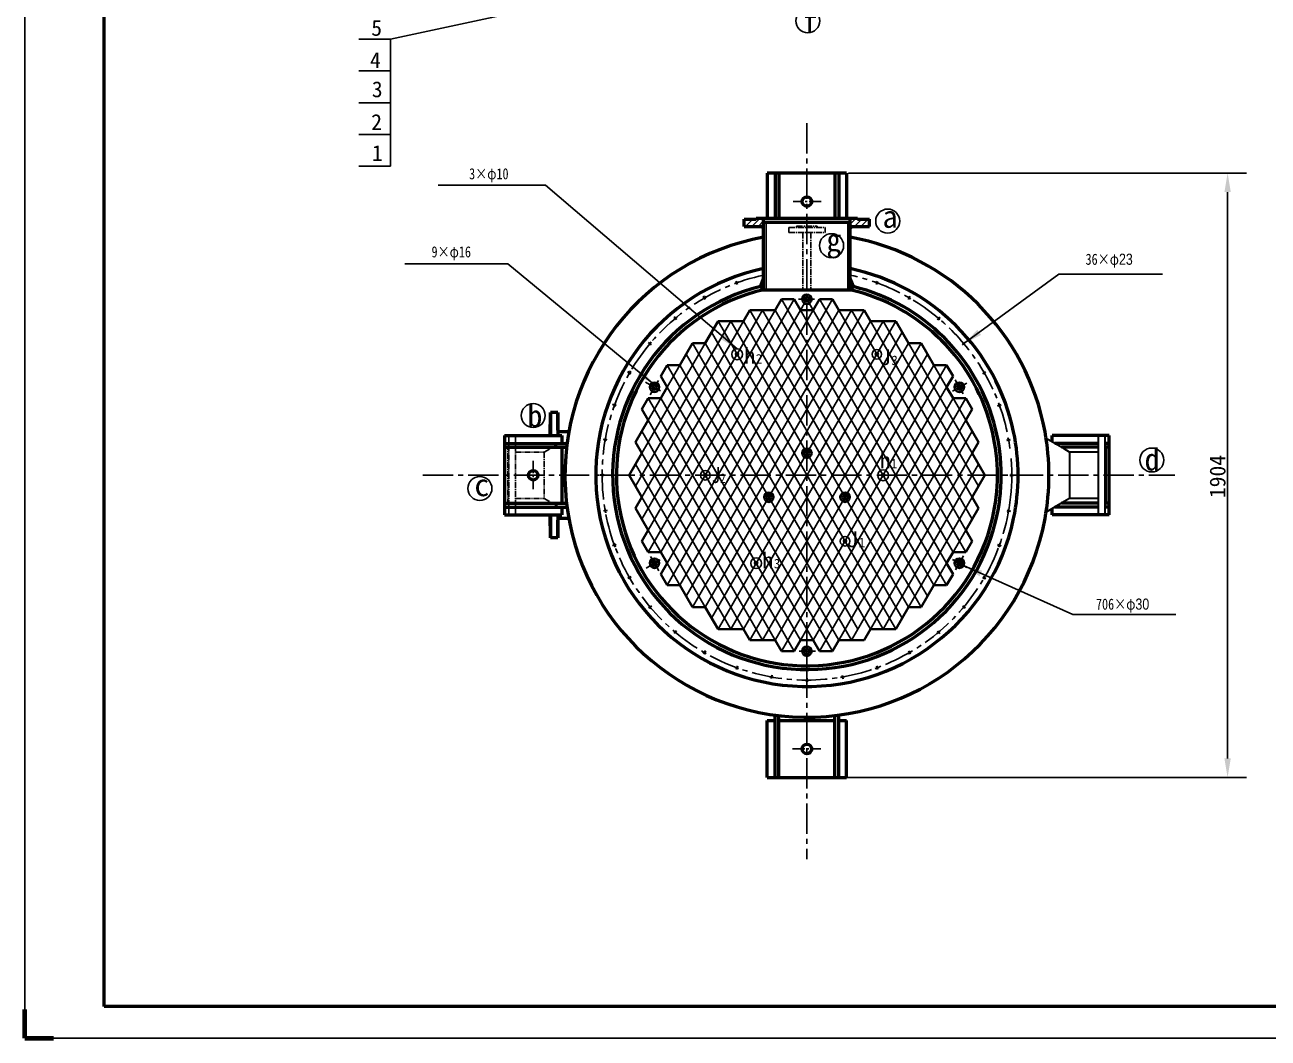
# Model space of a CAD drawing. Header units: millimetres. Extents: x 979 to 2168, y 348 to 1189.
# Drawn here: x 978.7 to 1370.2, y 348.5 to 667.6 of the extents above; entities that cross this region are included whole.
import ezdxf

# ---------------------------------------------------------------- set-up
doc = ezdxf.new("R2010")
doc.units = ezdxf.units.MM
doc.linetypes.add('CENTER2', pattern=[28.575, 19.05, -3.175, 3.175, -3.175])
for name, color, linetype in [('剖面线', 4, 'Continuous'), ('引线', 6, 'Continuous'), ('文字', 9, 'Continuous'), ('标注线', 3, 'Continuous'), ('样条线', 6, 'Continuous'), ('点画线', 1, 'CENTER2')]:
    doc.layers.add(name, color=color, linetype=linetype)
for name, color, linetype, lineweight in [('图框角框', 5, 'Continuous', 200), ('实线', 4, 'Continuous', 35), ('焊接', 2, 'Continuous', 25), ('粗实线', 5, 'Continuous', 50), ('细实线', 7, 'Continuous', 25), ('螺栓', 7, 'Continuous', 30)]:
    doc.layers.add(name, color=color, linetype=linetype, lineweight=lineweight)
doc.styles.get("Standard").update_dxf_attribs({"font": 'SIMFANG.TTF', "height": 5})
doc.styles.add('明细栏', font='SIMFANG.TTF', dxfattribs={"width": 0.8, "height": 3.5})
doc.dimstyles.new('ISO-25', dxfattribs={"dimtxt": 3.5, "dimasz": 6, "dimexe": 6, "dimexo": 0.625, "dimtad": 1, "dimtxsty": 'Standard', "dimcen": 2.5, "dimadec": 0, "dimazin": 0, "dimtfac": 1, "dimtmove": 0, "dimatfit": 3, "dimfxl": 0, "dimarcsym": 0})

# ---------------------------------------------------------------- blocks, each defined once
blk = doc.blocks.new('*D1')
at = {"layer": 'Defpoints', "color": 0, "ltscale": 0.2}
for p in [(1237.5, 620.94), (1212.5, 430.54), (1357.47, 430.54)]:
    blk.add_point(p, dxfattribs=at)
at = {"layer": '标注线', "color": 0, "lineweight": -2, "ltscale": 0.2}
for p, q in [((1238.13, 620.94), (1363.47, 620.94)), ((1357.47, 614.94), (1357.47, 436.54)), ((1213.13, 430.54), (1363.47, 430.54))]:
    blk.add_line(p, q, dxfattribs=at)
at = {"layer": '标注线', "color": 0, "ltscale": 0.2}
for points in [[(1356.47, 614.94), (1358.47, 614.94), (1357.47, 620.94)], [(1356.47, 436.54), (1358.47, 436.54), (1357.47, 430.54)]]:
    blk.add_solid(points, dxfattribs=at)
at = {"layer": '标注线', "color": 0, "ltscale": 0.2, "insert": (1354.34, 525.35), "char_height": 5, "attachment_point": 5, "rotation": 90}
blk.add_mtext('1904', dxfattribs=at)

msp = doc.modelspace()

# ---------------------------------------------------------------- hatches: boundary and pattern name
at = {"layer": '剖面线'}
h = msp.add_hatch(dxfattribs=at)
h.set_pattern_fill('ANSI31', color=256, scale=0.45, style=0)
h.set_pattern_definition([(45, (996.5032, -293.9855), (-1.0102788, 1.0102788), [])])
h.paths.add_polyline_path([(1209.054, 606.444), (1205.254, 606.444), (1205.254, 604.144), (1210.834, 604.144), (1211.354, 604.444), (1211.354, 606.744), (1209.054, 606.744)])
h.paths.add_polyline_path([(1238.654, 604.444), (1239.174, 604.144), (1244.754, 604.144), (1244.754, 606.444), (1240.954, 606.444), (1240.954, 606.744), (1238.654, 606.744)])
at = {"layer": '焊接'}
for points in [[(1211.354, 604.444), (1210.834, 604.144), (1211.354, 603.544)], [(1239.174, 604.144), (1238.654, 604.444), (1238.654, 603.544)]]:
    msp.add_hatch(color=256, dxfattribs=at).paths.add_polyline_path(points)
h = msp.add_hatch(color=256, dxfattribs=at)
h.paths.add_polyline_path([(1210.359, 585.166), (1211.154, 584.371), (1211.154, 584.171), (1211.354, 584.171), (1211.354, 587.68)])
h.paths.add_polyline_path([(1238.654, 587.68), (1238.654, 584.171), (1238.854, 584.171), (1238.854, 584.371), (1239.649, 585.166)])

# ---------------------------------------------------------------- linework, layer by layer
for p, q in [((1212.154, 584.171), (1212.154, 605.494)), ((1237.854, 584.171), (1237.854, 605.494))]:
    msp.add_line(p, q)
for p in [(1201.004, 574.242), (1205.004, 574.242), (1209.004, 574.242), (1213.004, 574.242), (1217.004, 574.242), (1221.004, 574.242), (1225.004, 574.242), (1229.004, 574.242), (1233.004, 574.242), (1237.004, 574.242), (1241.004, 574.242), (1245.004, 574.242), (1249.004, 574.242), (1195.004, 570.778), (1255.004, 570.778), (1191.004, 563.85), (1193.004, 567.314), (1257.004, 567.314), (1259.004, 563.85), (1189.004, 560.385), (1261.004, 560.385), (1187.004, 556.921), (1263.004, 556.921), (1185.004, 553.457), (1265.004, 553.457), (1183.004, 549.993), (1267.004, 549.993), (1181.004, 546.529), (1269.004, 546.529), (1179.004, 543.065), (1271.004, 543.065), (1177.004, 539.601), (1273.004, 539.601), (1173.004, 532.673), (1175.004, 536.137), (1275.004, 536.137), (1277.004, 532.673), (1171.004, 529.209), (1279.004, 529.209), (1171.004, 522.28), (1279.004, 522.28), (1173.004, 518.816), (1277.004, 518.816), (1175.004, 515.352), (1275.004, 515.352), (1177.004, 511.888), (1273.004, 511.888), (1179.004, 508.424), (1271.004, 508.424), (1181.004, 504.96), (1183.004, 501.496), (1267.004, 501.496), (1269.004, 504.96), (1185.004, 498.032), (1265.004, 498.032), (1187.004, 494.568), (1263.004, 494.568), (1189.004, 491.103), (1261.004, 491.103), (1191.004, 487.639), (1259.004, 487.639), (1193.004, 484.175), (1257.004, 484.175), (1195.004, 480.711), (1255.004, 480.711), (1201.004, 477.247), (1205.004, 477.247), (1209.004, 477.247), (1213.004, 477.247), (1217.004, 477.247), (1221.004, 477.247), (1225.004, 477.247), (1229.004, 477.247), (1233.004, 477.247), (1237.004, 477.247), (1241.004, 477.247), (1245.004, 477.247), (1249.004, 477.247)]:
    msp.add_point(p)
at = {"layer": '图框角框'}
for q in [(978.735, 357.465), (987.735, 348.465)]:
    msp.add_line((978.735, 348.465), q, dxfattribs=at)
at = {"layer": '实线'}
for p, q in [((1217.004, 581.17), (1215.004, 577.706)), ((1221.004, 581.17), (1217.004, 581.17)), ((1221.004, 581.17), (1223.004, 577.706)), ((1229.004, 581.17), (1227.004, 577.706)), ((1233.004, 581.17), (1229.004, 581.17)), ((1233.004, 581.17), (1235.004, 577.706)), ((1205.004, 574.242), (1207.004, 577.706)), ((1215.004, 577.706), (1207.004, 577.706)), ((1227.004, 577.706), (1223.004, 577.706)), ((1243.004, 577.706), (1235.004, 577.706)), ((1243.004, 577.706), (1245.004, 574.242)), ((1197.004, 574.242), (1193.004, 567.314)), ((1205.004, 574.242), (1197.004, 574.242)), ((1253.004, 574.242), (1245.004, 574.242)), ((1253.004, 574.242), (1257.004, 567.314)), ((1189.004, 567.314), (1185.004, 560.385)), ((1193.004, 567.314), (1189.004, 567.314)), ((1257.004, 567.314), (1261.004, 567.314)), ((1261.004, 567.314), (1265.004, 560.385)), ((1181.004, 560.385), (1179.004, 556.921)), ((1185.004, 560.385), (1181.004, 560.385)), ((1265.004, 560.385), (1269.004, 560.385)), ((1271.004, 556.921), (1269.004, 560.385)), ((1181.004, 553.457), (1179.004, 556.921)), ((1271.004, 556.921), (1269.004, 553.457)), ((1181.004, 553.457), (1179.004, 549.993)), ((1269.004, 553.457), (1271.004, 549.993)), ((1175.004, 549.993), (1173.004, 546.529)), ((1179.004, 549.993), (1175.004, 549.993)), ((1271.004, 549.993), (1275.004, 549.993)), ((1277.004, 546.529), (1275.004, 549.993)), ((1175.004, 543.065), (1173.004, 546.529)), ((1277.004, 546.529), (1275.004, 543.065)), ((1171.004, 536.137), (1175.004, 543.065)), ((1275.004, 543.065), (1279.004, 536.137)), ((1169.004, 525.744), (1173.004, 532.673)), ((1173.004, 532.673), (1171.004, 536.137)), ((1279.004, 536.137), (1277.004, 532.673)), ((1277.004, 532.673), (1281.004, 525.744)), ((1169.004, 525.744), (1173.004, 518.816)), ((1277.004, 518.816), (1281.004, 525.744)), ((1173.004, 518.816), (1171.004, 515.352)), ((1277.004, 518.816), (1279.004, 515.352)), ((1175.004, 508.424), (1171.004, 515.352)), ((1279.004, 515.352), (1275.004, 508.424)), ((1175.004, 508.424), (1173.004, 504.96)), ((1275.004, 508.424), (1277.004, 504.96)), ((1173.004, 504.96), (1175.004, 501.496)), ((1179.004, 501.496), (1175.004, 501.496)), ((1181.004, 498.032), (1179.004, 501.496)), ((1271.004, 501.496), (1269.004, 498.032)), ((1271.004, 501.496), (1275.004, 501.496)), ((1275.004, 501.496), (1277.004, 504.96)), ((1181.004, 498.032), (1179.004, 494.568)), ((1269.004, 498.032), (1271.004, 494.568)), ((1179.004, 494.568), (1181.004, 491.103)), ((1269.004, 491.103), (1271.004, 494.568)), ((1185.004, 491.103), (1181.004, 491.103)), ((1189.004, 484.175), (1185.004, 491.103)), ((1265.004, 491.103), (1261.004, 484.175)), ((1265.004, 491.103), (1269.004, 491.103)), ((1193.004, 484.175), (1189.004, 484.175)), ((1197.004, 477.247), (1193.004, 484.175)), ((1257.004, 484.175), (1253.004, 477.247)), ((1257.004, 484.175), (1261.004, 484.175)), ((1197.004, 477.247), (1205.004, 477.247)), ((1205.004, 477.247), (1207.004, 473.783)), ((1207.004, 473.783), (1215.004, 473.783)), ((1215.004, 473.783), (1217.004, 470.319)), ((1223.004, 473.783), (1221.004, 470.319)), ((1223.004, 473.783), (1227.004, 473.783)), ((1227.004, 473.783), (1229.004, 470.319)), ((1235.004, 473.783), (1233.004, 470.319)), ((1235.004, 473.783), (1243.004, 473.783)), ((1245.004, 477.247), (1243.004, 473.783)), ((1245.004, 477.247), (1253.004, 477.247)), ((1217.004, 470.319), (1221.004, 470.319)), ((1229.004, 470.319), (1233.004, 470.319))]:
    msp.add_line(p, q, dxfattribs=at)
for centre, radius in [((1225.004, 581.17), 1.5), ((1225.004, 581.17), 0.8), ((1177.004, 553.457), 1.5), ((1177.004, 553.457), 0.8), ((1273.004, 553.457), 1.5), ((1273.004, 553.457), 0.8), ((1225.004, 532.673), 1.5), ((1225.004, 532.673), 0.8), ((1213.004, 518.816), 1.5), ((1213.004, 518.816), 0.8), ((1237.004, 518.816), 1.5), ((1237.004, 518.816), 0.8), ((1177.004, 498.032), 1.5), ((1177.004, 498.032), 0.8), ((1273.004, 498.032), 1.5), ((1273.004, 498.032), 0.8), ((1225.004, 470.319), 1.5), ((1225.004, 470.319), 0.8)]:
    msp.add_circle(centre, radius, dxfattribs=at)
at = {"layer": '引线', "ltscale": 0.2}
for p, q in [((1200.588, 686.056), (1093.916, 663.096)), ((1093.916, 663.096), (1083.916, 663.096)), ((1093.916, 623.096), (1093.916, 663.096)), ((1093.916, 653.096), (1083.916, 653.096)), ((1093.916, 643.096), (1083.916, 643.096)), ((1093.916, 633.096), (1083.916, 633.096)), ((1093.916, 623.096), (1083.916, 623.096))]:
    msp.add_line(p, q, dxfattribs=at)
at = {"layer": '样条线'}
for centre, radius in [((1247.004, 563.85), 1.5), ((1247.004, 563.85), 0.5), ((1193.004, 525.744), 1.5), ((1193.004, 525.744), 0.5), ((1237.004, 504.96), 1.5), ((1237.004, 504.96), 0.5)]:
    msp.add_circle(centre, radius, dxfattribs=at)
at = {"layer": '点画线', "ltscale": 0.5}
for p, q in [((1225.004, 636.662), (1225.004, 404.847)), ((1104.091, 525.744), (1340.859, 525.744))]:
    msp.add_line(p, q, dxfattribs=at)
at = {"layer": '点画线', "ltscale": 0.2}
for p, q in [((1229.519, 611.944), (1220.647, 611.944)), ((1138.804, 530.259), (1138.804, 521.387)), ((1220.489, 439.544), (1229.362, 439.544))]:
    msp.add_line(p, q, dxfattribs=at)
at = {"layer": '点画线', "ltscale": 0.25}
msp.add_line((1219.254, 603.771), (1219.254, 602.171), dxfattribs=at)
at = {"layer": '点画线', "ltscale": 0.1}
for p, q in [((1219.254, 603.771), (1230.754, 603.771)), ((1221.754, 604.171), (1221.754, 603.771)), ((1221.754, 604.171), (1228.254, 604.171)), ((1228.254, 604.171), (1228.254, 603.771)), ((1230.754, 603.771), (1230.754, 602.171)), ((1219.254, 602.171), (1230.754, 602.171)), ((1223.754, 602.171), (1223.754, 584.171)), ((1226.254, 602.171), (1226.254, 584.171)), ((1131.104, 538.244), (1133.204, 538.244)), ((1131.104, 513.244), (1131.104, 538.244)), ((1133.204, 513.244), (1133.204, 538.244)), ((1130.804, 534.944), (1131.104, 534.944)), ((1130.804, 516.544), (1130.804, 534.944)), ((1133.204, 533.044), (1142.291, 533.044)), ((1142.291, 533.044), (1147.804, 536.227)), ((1142.291, 533.044), (1142.291, 518.444)), ((1133.204, 518.444), (1142.291, 518.444)), ((1142.291, 518.444), (1147.804, 515.262)), ((1130.804, 516.544), (1131.104, 516.544)), ((1131.104, 513.244), (1133.204, 513.244))]:
    msp.add_line(p, q, dxfattribs=at)
at = {"layer": '点画线'}
for p, q in [((1222.308, 581.17), (1227.435, 581.17)), ((1223.004, 577.706), (1225.004, 581.17)), ((1227.004, 577.706), (1225.004, 581.17)), ((1174.185, 555.056), (1178.944, 552.326)), ((1175.656, 551.122), (1178.22, 555.563)), ((1275.373, 554.796), (1270.871, 552.231)), ((1271.656, 555.792), (1274.22, 551.352)), ((1174.357, 496.507), (1178.821, 499.077)), ((1178.352, 495.697), (1175.788, 500.137)), ((1275.363, 496.666), (1270.847, 499.256)), ((1274.352, 500.367), (1271.788, 495.926)), ((1225.004, 465.744), (1225.004, 473.783)), ((1227.7, 470.319), (1222.573, 470.319))]:
    msp.add_line(p, q, dxfattribs=at)
at = {"layer": '点画线', "ltscale": 0.5}
for start, end in [(102.21777, 347.78223), (12.21777, 77.78223)]:
    msp.add_arc((1225.004, 525.744), 64.5, start, end, dxfattribs=at)
at = {"layer": '点画线'}
msp.add_arc((1225.004, 525.744), 64.5, 347.78223, 12.21777, dxfattribs=at)
at = {"layer": '焊接', "ltscale": 0.2}
for centre in [(1225.283, 668.892), (1250.431, 605.803), (1232.771, 598.06), (1138.816, 544.555), (1333.605, 530.553), (1122.028, 521.597)]:
    msp.add_circle(centre, 3.778, dxfattribs=at)
at = {"layer": '焊接'}
for centre, radius in [((1203.004, 563.85), 1.7), ((1203.004, 563.85), 0.5), ((1249.004, 525.744), 1.7), ((1249.004, 525.744), 0.5), ((1209.004, 498.032), 1.7), ((1209.004, 498.032), 0.5)]:
    msp.add_circle(centre, radius, dxfattribs=at)
at = {"layer": '粗实线', "lineweight": 50}
for p, q in [((1003.735, 358.465), (1003.735, 1179.465)), ((2157.735, 358.465), (1003.735, 358.465))]:
    msp.add_line(p, q, dxfattribs=at)
at = {"layer": '粗实线'}
for p, q in [((1237.504, 620.944), (1212.504, 620.944)), ((1212.504, 620.944), (1212.504, 606.744)), ((1215.004, 620.944), (1215.004, 606.744)), ((1216.204, 620.944), (1216.204, 606.744)), ((1233.804, 620.944), (1233.804, 606.744)), ((1235.004, 620.944), (1235.004, 606.744)), ((1237.504, 620.944), (1237.504, 606.744)), ((1205.254, 604.144), (1205.254, 606.444)), ((1205.254, 606.444), (1209.054, 606.444)), ((1205.254, 604.144), (1210.834, 604.144)), ((1209.054, 606.744), (1240.954, 606.744)), ((1209.054, 606.444), (1209.054, 606.744)), ((1211.354, 604.444), (1210.834, 604.144)), ((1210.834, 604.144), (1211.354, 603.544)), ((1211.354, 584.171), (1211.354, 606.744)), ((1211.354, 605.494), (1238.654, 605.494)), ((1238.654, 584.171), (1238.654, 606.744)), ((1238.654, 604.444), (1239.174, 604.144)), ((1239.174, 604.144), (1238.654, 603.544)), ((1239.174, 604.144), (1244.754, 604.144)), ((1240.954, 606.444), (1240.954, 606.744)), ((1240.954, 606.444), (1244.754, 606.444)), ((1244.754, 604.144), (1244.754, 606.444)), ((1210.359, 585.166), (1211.354, 587.68)), ((1239.649, 585.166), (1238.654, 587.68)), ((1211.154, 584.371), (1210.359, 585.166)), ((1211.154, 584.371), (1211.154, 584.171)), ((1211.154, 584.171), (1238.854, 584.171)), ((1238.854, 584.371), (1239.649, 585.166)), ((1238.854, 584.371), (1238.854, 584.171)), ((1146.604, 545.494), (1144.304, 545.494)), ((1144.304, 541.694), (1144.304, 545.494)), ((1146.604, 545.494), (1144.304, 545.494)), ((1144.304, 545.494), (1144.304, 541.694)), ((1146.604, 539.914), (1146.604, 545.494)), ((1146.604, 545.494), (1146.604, 538.244)), ((1144.304, 541.694), (1144.004, 541.694)), ((1144.004, 541.694), (1144.004, 538.244)), ((1144.304, 541.694), (1144.004, 541.694)), ((1144.304, 541.694), (1144.304, 538.244)), ((1129.804, 538.244), (1147.804, 538.244)), ((1129.804, 538.244), (1129.804, 513.244)), ((1150.037, 539.394), (1146.604, 539.394)), ((1147.804, 538.244), (1147.804, 535.744)), ((1302.204, 536.227), (1302.204, 538.244)), ((1320.204, 538.244), (1302.204, 538.244)), ((1320.204, 513.244), (1320.204, 538.244)), ((1129.804, 535.744), (1149.463, 535.744)), ((1129.804, 534.544), (1149.314, 534.544)), ((1147.804, 534.544), (1147.804, 516.944)), ((1316.804, 535.744), (1303.04, 535.744)), ((1316.804, 534.544), (1305.119, 534.544)), ((1320.204, 535.744), (1318.904, 535.744)), ((1320.204, 534.544), (1319.204, 534.544)), ((1129.804, 516.944), (1149.314, 516.944)), ((1316.804, 516.944), (1305.119, 516.944)), ((1320.204, 516.944), (1319.204, 516.944)), ((1129.804, 515.744), (1149.463, 515.744)), ((1129.804, 513.244), (1147.804, 513.244)), ((1144.004, 513.244), (1144.004, 509.794)), ((1144.304, 513.244), (1144.304, 509.794)), ((1146.604, 513.244), (1146.604, 505.994)), ((1147.804, 515.744), (1147.804, 513.244)), ((1302.204, 513.244), (1302.204, 515.262)), ((1320.204, 513.244), (1302.204, 513.244)), ((1316.804, 515.744), (1303.04, 515.744)), ((1320.204, 515.744), (1318.904, 515.744)), ((1144.304, 509.794), (1144.004, 509.794)), ((1144.304, 509.794), (1144.004, 509.794)), ((1144.304, 505.994), (1144.304, 509.794)), ((1144.304, 509.794), (1144.304, 505.994)), ((1150.037, 512.094), (1146.604, 512.094)), ((1146.604, 505.994), (1146.604, 511.575)), ((1146.604, 505.994), (1144.304, 505.994)), ((1146.604, 505.994), (1144.304, 505.994)), ((1212.504, 430.544), (1212.504, 448.544)), ((1212.504, 448.544), (1215.004, 448.544)), ((1215.004, 430.544), (1215.004, 450.203)), ((1216.204, 430.544), (1216.204, 450.054)), ((1216.204, 448.544), (1233.804, 448.544)), ((1233.804, 430.544), (1233.804, 450.054)), ((1235.004, 430.544), (1235.004, 450.203)), ((1235.004, 448.544), (1237.504, 448.544)), ((1237.504, 430.544), (1237.504, 448.544)), ((1212.504, 430.544), (1237.504, 430.544))]:
    msp.add_line(p, q, dxfattribs=at)
for centre in [(1225.004, 611.944), (1138.804, 525.744), (1225.004, 439.544)]:
    msp.add_circle(centre, 1.5, dxfattribs=at)
for radius, start, end in [(76.2, 100.31931, 349.68069), (76.2, 10.31931, 79.68069), (66.5, 101.8449, 348.1551), (66.5, 11.8449, 78.1551), (61.2, 103.84525, 346.15475), (60, 103.14993, 346.85007), (60, 13.14993, 76.85007), (61.2, 13.84525, 76.15475), (61.2, 346.15475, 13.84525), (60, 346.85007, 13.14993), (66.5, 348.1551, 11.8449), (76.2, 349.68069, 10.31931)]:
    msp.add_arc((1225.004, 525.744), radius, start, end, dxfattribs=at)
at = {"layer": '细实线'}
for p, q in [((978.735, 348.465), (978.735, 1189.465)), ((1233.004, 581.17), (1181.004, 491.103)), ((1215.004, 577.706), (1217.004, 581.17)), ((1217.004, 581.17), (1269.004, 491.103)), ((1219.004, 577.706), (1221.004, 581.17)), ((1233.004, 574.242), (1229.004, 581.17)), ((1211.004, 577.706), (1173.004, 511.888)), ((1227.004, 577.706), (1181.004, 498.032)), ((1239.004, 577.706), (1187.004, 487.639)), ((1189.004, 484.175), (1243.004, 577.706)), ((1205.004, 574.242), (1207.004, 577.706)), ((1209.004, 574.242), (1207.004, 577.706)), ((1211.004, 577.706), (1263.004, 487.639)), ((1213.004, 574.242), (1215.004, 577.706)), ((1217.004, 574.242), (1215.004, 577.706)), ((1217.004, 574.242), (1219.004, 577.706)), ((1221.004, 574.242), (1223.004, 577.706)), ((1223.004, 577.706), (1269.004, 498.032)), ((1229.004, 574.242), (1227.004, 577.706)), ((1233.004, 574.242), (1235.004, 577.706)), ((1275.004, 508.424), (1235.004, 577.706)), ((1239.004, 577.706), (1277.004, 511.888)), ((1201.004, 574.242), (1171.004, 522.28)), ((1173.004, 518.816), (1205.004, 574.242)), ((1175.004, 508.424), (1213.004, 574.242)), ((1217.004, 574.242), (1175.004, 501.496)), ((1179.004, 501.496), (1221.004, 574.242)), ((1185.004, 491.103), (1233.004, 574.242)), ((1245.004, 574.242), (1193.004, 484.175)), ((1195.004, 480.711), (1249.004, 574.242)), ((1197.004, 477.247), (1253.004, 574.242)), ((1197.004, 574.242), (1253.004, 477.247)), ((1201.004, 574.242), (1255.004, 480.711)), ((1205.004, 574.242), (1257.004, 484.175)), ((1209.004, 574.242), (1261.004, 484.175)), ((1265.004, 491.103), (1217.004, 574.242)), ((1271.004, 501.496), (1229.004, 574.242)), ((1233.004, 574.242), (1275.004, 501.496)), ((1277.004, 518.816), (1245.004, 574.242)), ((1249.004, 574.242), (1279.004, 522.28)), ((1195.004, 570.778), (1249.004, 477.247)), ((1201.004, 477.247), (1255.004, 570.778)), ((1193.004, 567.314), (1173.004, 532.673)), ((1187.004, 563.85), (1239.004, 473.783)), ((1189.004, 567.314), (1241.004, 477.247)), ((1193.004, 567.314), (1245.004, 477.247)), ((1257.004, 567.314), (1205.004, 477.247)), ((1207.004, 473.783), (1261.004, 567.314)), ((1263.004, 563.85), (1211.004, 473.783)), ((1277.004, 532.673), (1257.004, 567.314)), ((1183.004, 556.921), (1181.004, 560.385)), ((1185.004, 560.385), (1181.004, 553.457)), ((1185.004, 560.385), (1235.004, 473.783)), ((1215.004, 473.783), (1265.004, 560.385)), ((1269.004, 553.457), (1265.004, 560.385)), ((1265.004, 553.457), (1269.004, 560.385)), ((1181.004, 553.457), (1179.004, 556.921)), ((1183.004, 556.921), (1233.004, 470.319)), ((1181.004, 553.457), (1227.004, 473.783)), ((1265.004, 553.457), (1217.004, 470.319)), ((1223.004, 473.783), (1269.004, 553.457)), ((1179.004, 549.993), (1175.004, 543.065)), ((1177.004, 546.529), (1175.004, 549.993)), ((1179.004, 549.993), (1223.004, 473.783)), ((1271.004, 549.993), (1227.004, 473.783)), ((1229.004, 470.319), (1275.004, 549.993)), ((1275.004, 543.065), (1271.004, 549.993)), ((1175.004, 543.065), (1173.004, 546.529)), ((1221.004, 470.319), (1177.004, 546.529)), ((1175.004, 543.065), (1215.004, 473.783)), ((1275.004, 543.065), (1235.004, 473.783)), ((1173.004, 539.601), (1211.004, 473.783)), ((1239.004, 473.783), (1277.004, 539.601)), ((1173.004, 532.673), (1171.004, 536.137)), ((1205.004, 477.247), (1173.004, 532.673)), ((1277.004, 532.673), (1245.004, 477.247)), ((1171.004, 529.209), (1201.004, 477.247)), ((1249.004, 477.247), (1279.004, 529.209)), ((1173.004, 518.816), (1193.004, 484.175)), ((1257.004, 484.175), (1277.004, 518.816)), ((1277.004, 518.816), (1279.004, 515.352)), ((1175.004, 508.424), (1185.004, 491.103)), ((1271.004, 501.496), (1275.004, 508.424)), ((1275.004, 508.424), (1277.004, 504.96)), ((1179.004, 501.496), (1175.004, 501.496)), ((1265.004, 491.103), (1269.004, 498.032)), ((1269.004, 498.032), (1271.004, 494.568)), ((1223.004, 473.783), (1221.004, 470.319)), ((1235.004, 473.783), (1233.004, 470.319)), ((1245.004, 477.247), (1243.004, 473.783)), ((2167.735, 348.465), (978.735, 348.465))]:
    msp.add_line(p, q, dxfattribs=at)
at = {"layer": '螺栓'}
for p, q in [((1203.508, 586.56), (1202.38, 586.149)), ((1203.149, 585.791), (1202.739, 586.918)), ((1247.628, 586.149), (1246.501, 586.56)), ((1246.859, 585.791), (1247.27, 586.918)), ((1193.274, 581.903), (1192.234, 581.303)), ((1193.054, 581.083), (1192.454, 582.123)), ((1257.774, 581.303), (1256.734, 581.903)), ((1256.954, 581.083), (1257.554, 582.123)), ((1184.004, 575.54), (1183.085, 574.769)), ((1183.93, 574.695), (1183.159, 575.614)), ((1266.923, 574.769), (1266.004, 575.54)), ((1266.078, 574.695), (1266.85, 575.614)), ((1176.054, 566.819), (1175.135, 567.59)), ((1175.98, 567.664), (1175.208, 566.745)), ((1273.954, 566.819), (1274.874, 567.59)), ((1274.8, 566.745), (1274.028, 567.664)), ((1169.665, 557.694), (1168.626, 558.294)), ((1169.445, 558.514), (1168.845, 557.475)), ((1280.343, 557.694), (1281.382, 558.294)), ((1281.163, 557.475), (1280.563, 558.514)), ((1164.599, 548.369), (1164.189, 547.241)), ((1285.819, 547.241), (1285.409, 548.369)), ((1164.958, 547.6), (1163.83, 548.01)), ((1285.05, 547.6), (1286.178, 548.01)), ((1162.075, 536.841), (1160.893, 537.049)), ((1161.588, 537.536), (1161.38, 536.354)), ((1287.933, 536.841), (1289.115, 537.049)), ((1288.628, 536.354), (1288.42, 537.536)), ((1306.004, 534.033), (1300.32, 537.315)), ((1161.104, 525.744), (1159.904, 525.744)), ((1160.504, 526.344), (1160.504, 525.144)), ((1288.904, 525.744), (1290.104, 525.744)), ((1289.504, 525.144), (1289.504, 526.344)), ((1306.004, 517.456), (1300.32, 514.174)), ((1162.075, 514.648), (1160.893, 514.44)), ((1161.38, 515.135), (1161.588, 513.953)), ((1287.933, 514.648), (1289.115, 514.44)), ((1288.42, 513.953), (1288.628, 515.135)), ((1164.958, 503.889), (1163.83, 503.479)), ((1164.189, 504.248), (1164.599, 503.12)), ((1285.05, 503.889), (1286.178, 503.479)), ((1285.409, 503.12), (1285.819, 504.248)), ((1169.665, 493.794), (1168.626, 493.194)), ((1168.845, 494.014), (1169.445, 492.975)), ((1280.343, 493.794), (1281.382, 493.194)), ((1280.563, 492.975), (1281.163, 494.014)), ((1176.054, 484.67), (1175.135, 483.899)), ((1175.208, 484.744), (1175.98, 483.825)), ((1273.954, 484.67), (1274.874, 483.899)), ((1274.028, 483.825), (1274.8, 484.744)), ((1183.085, 476.72), (1184.004, 475.949)), ((1183.93, 476.794), (1183.159, 475.875)), ((1266.004, 475.949), (1266.923, 476.72)), ((1266.078, 476.794), (1266.85, 475.875)), ((1192.234, 470.186), (1193.274, 469.586)), ((1193.054, 470.405), (1192.454, 469.366)), ((1256.734, 469.586), (1257.774, 470.186)), ((1256.954, 470.405), (1257.554, 469.366)), ((1202.38, 465.339), (1203.508, 464.929)), ((1203.149, 465.698), (1202.739, 464.57)), ((1213.213, 462.329), (1214.395, 462.12)), ((1213.908, 462.815), (1213.7, 461.633)), ((1235.613, 462.12), (1236.795, 462.329)), ((1236.1, 462.815), (1236.309, 461.633)), ((1246.501, 464.929), (1247.628, 465.339)), ((1246.859, 465.698), (1247.27, 464.57)), ((1224.404, 461.244), (1225.604, 461.244)), ((1225.004, 461.844), (1225.004, 460.644))]:
    msp.add_line(p, q, dxfattribs=at)
at = {"layer": '螺栓', "ltscale": 0.1}
for p, q in [((1318.904, 538.244), (1316.804, 538.244)), ((1316.804, 513.244), (1316.804, 538.244)), ((1318.904, 513.244), (1318.904, 538.244)), ((1307.717, 533.044), (1306.004, 534.033)), ((1316.804, 533.044), (1307.717, 533.044)), ((1307.717, 533.044), (1307.717, 518.444)), ((1319.204, 534.944), (1318.904, 534.944)), ((1319.204, 516.544), (1319.204, 534.944)), ((1307.717, 518.444), (1306.004, 517.456)), ((1316.804, 518.444), (1307.717, 518.444)), ((1318.904, 513.244), (1316.804, 513.244)), ((1319.204, 516.544), (1318.904, 516.544))]:
    msp.add_line(p, q, dxfattribs=at)

# ---------------------------------------------------------------- texts
at = {"layer": '引线', "ltscale": 0.2, "char_height": 5, "attachment_point": 1}
for s, insert, width in [('5', (1087.811, 669.157), 8.48589), ('4', (1087.419, 659.001), 7.83313), ('3', (1087.994, 649.815), 7.11599), ('{\\fFangSong_GB2312|b0|i0|c134|p49;2}', (1087.797, 639.494), 6.54933), ('{\\f@FangSong_GB2312|b0|i0|c134|p49;1}', (1088.04, 629.715), 6.806)]:
    msp.add_mtext(s, dxfattribs=dict(at, insert=insert, width=width))
at = {"layer": '文字', "style": '明细栏'}
for s, height, p in [('   h', 5, (1195.098, 560.925)), ('2', 3, (1208.936, 560.925)), ('  J', 5, (1241.223, 560.444)), ('3', 3, (1251.602, 560.444)), ('h', 5, (1247.934, 527.925)), ('1', 3, (1251.393, 527.925)), ('   J', 5, (1227.452, 503.067)), ('1', 3, (1241.29, 503.067)), ('   h', 5, (1200.735, 496.434)), ('3', 3, (1214.573, 496.434))]:
    msp.add_text(s, height=height, dxfattribs=at).set_placement(p)
at = {"layer": '文字', "ltscale": 0.2, "insert": (1194.978, 528.312), "char_height": 5, "width": 44.06384, "attachment_point": 1, "style": '明细栏'}
msp.add_mtext('J{\\H0.6x;2}', dxfattribs=at)
at = {"layer": '标注线', "ltscale": 0.2, "char_height": 3.5, "attachment_point": 1, "style": '明细栏'}
for s, insert, width in [('3×φ10', (1118.627, 622.46), 27.9754), ('9×φ16', (1106.789, 597.874), 25.81255), ('36×φ{\\fArial|b0|i0|c0|p32;23}', (1312.745, 595.541), 40.73676), ('706×φ{\\fArial|b0|i0|c0|p32;30}', (1316.027, 486.922), 39.51451)]:
    msp.add_mtext(s, dxfattribs=dict(at, insert=insert, width=width))
at = {"layer": '焊接', "ltscale": 0.2, "char_height": 7, "attachment_point": 1}
for s, insert, width in [('f', (1223.635, 672.303), 10.29615), ('{\\fFangSong_GB2312|b0|i0|c134|p49;a}', (1248.807, 610.69), 10.80136), ('{\\fFangSong_GB2312|b0|i0|c134|p49;g}', (1231.098, 603.305), 7.17024), ('{\\fFangSong_GB2312|b0|i0|c134|p49;b}', (1136.98, 547.92), 9.99659), ('{\\fFangSong_GB2312|b0|i0|c134|p49;d}', (1331.296, 534.246), 5.04841), ('{\\fFangSong_GB2312|b0|i0|c134|p49;c}', (1120.266, 526.163), 5.17867)]:
    msp.add_mtext(s, dxfattribs=dict(at, insert=insert, width=width))

# ---------------------------------------------------------------- dimensions: what is measured, and where the dimension line sits
at = {"layer": '标注线', "ltscale": 0.2}
dim = msp.add_linear_dim(base=(1357.465, 430.544), p1=(1237.504, 620.944), p2=(1212.504, 430.544), angle=90, text='1904', dimstyle='ISO-25', dxfattribs=at)
dim.commit()
dim.dimension.update_dxf_attribs({"geometry": '*D1', "text_midpoint": (1357.465, 525.347), "dimtype": 160})

# ---------------------------------------------------------------- leaders
for points in [[(1203.004, 565.55), (1142.712, 617.147), (1108.869, 617.147)], [(1177.004, 554.257), (1130.792, 592.313), (1098.411, 592.313)], [(1274.414, 567.204), (1304.358, 589.032), (1336.935, 589.032)], [(1274.299, 497.275), (1308.706, 481.864), (1341.125, 481.864)]]:
    msp.add_leader(points, dimstyle='ISO-25', override={"dimgap": 0.625, "dimtad": 0}, dxfattribs=at)

doc.saveas('drawing.dxf')
